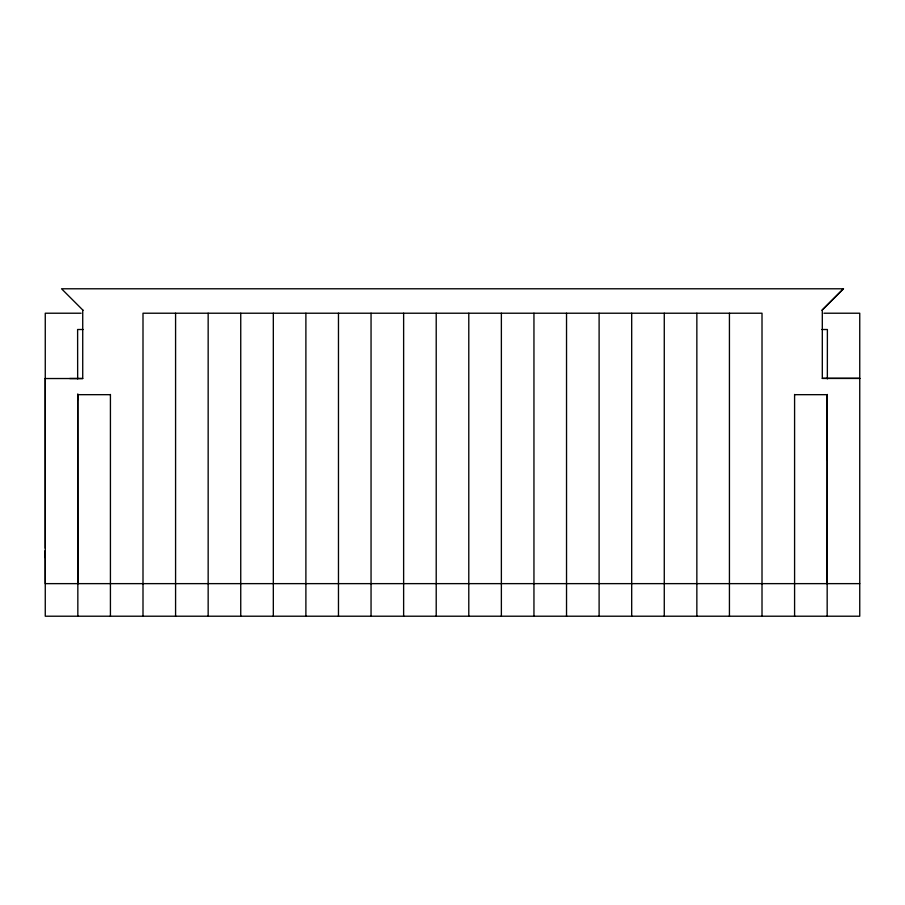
<?xml version="1.0" encoding="UTF-8"?>
<svg xmlns="http://www.w3.org/2000/svg" width="905" height="905" viewBox="0 0 905 905"><rect width="100%" height="100%" fill="white"/><g stroke="black" fill="none" stroke-linecap="round" stroke-linejoin="round"><path stroke-width="1.36" d="M45.284 556.643L45.284 557.706L45.273 550.625L45.273 583.635L859.75 583.635M827.17 583.635L827.328 394.456M827.351 378.923L827.385 329.51L821.921 329.51M794.59 394.671L827.17 394.671L827.147 459.559M45.284 548.249L45.261 378.381M821.955 310.291L843.46 288.786L61.551 288.786L83.045 310.291M843.46 288.786L822.306 309.963L822.306 378.381L859.75 378.381L822.306 378.381M81.099 313.221L45.261 313.221L45.261 616.215L859.75 616.215L859.75 313.221L823.912 313.221M83.09 329.51L77.615 329.51L77.66 378.923M45.25 378.539L82.728 378.528L82.728 309.963M69.696 378.528L82.728 378.528M110.421 394.671L77.841 394.671L77.841 616.215M77.853 393.98L77.864 399.603M77.864 535.817L77.875 578.397M77.672 394.456L77.841 583.635M827.17 394.671L827.17 616.215M794.59 394.456L794.59 616.215M762.01 616.215L762.01 313.221L143.001 313.221L143.001 616.215M729.43 313.221L729.43 616.215M696.85 313.221L696.85 616.215M664.27 313.221L664.27 616.215M631.69 313.221L631.69 616.215M599.11 313.221L599.11 616.215M566.53 313.221L566.53 616.215M533.95 313.221L533.95 616.215M501.37 313.221L501.37 616.215M468.79 313.221L468.79 616.215M436.21 313.221L436.21 616.215M403.63 313.221L403.63 616.215M371.05 313.221L371.05 616.215M338.47 313.221L338.47 616.215M305.89 313.221L305.89 616.215M273.321 313.221L273.321 616.215M240.741 313.221L240.741 616.215M208.161 313.221L208.161 616.215M175.581 313.221L175.581 616.215M110.421 394.456L110.421 616.215"/></g></svg>
